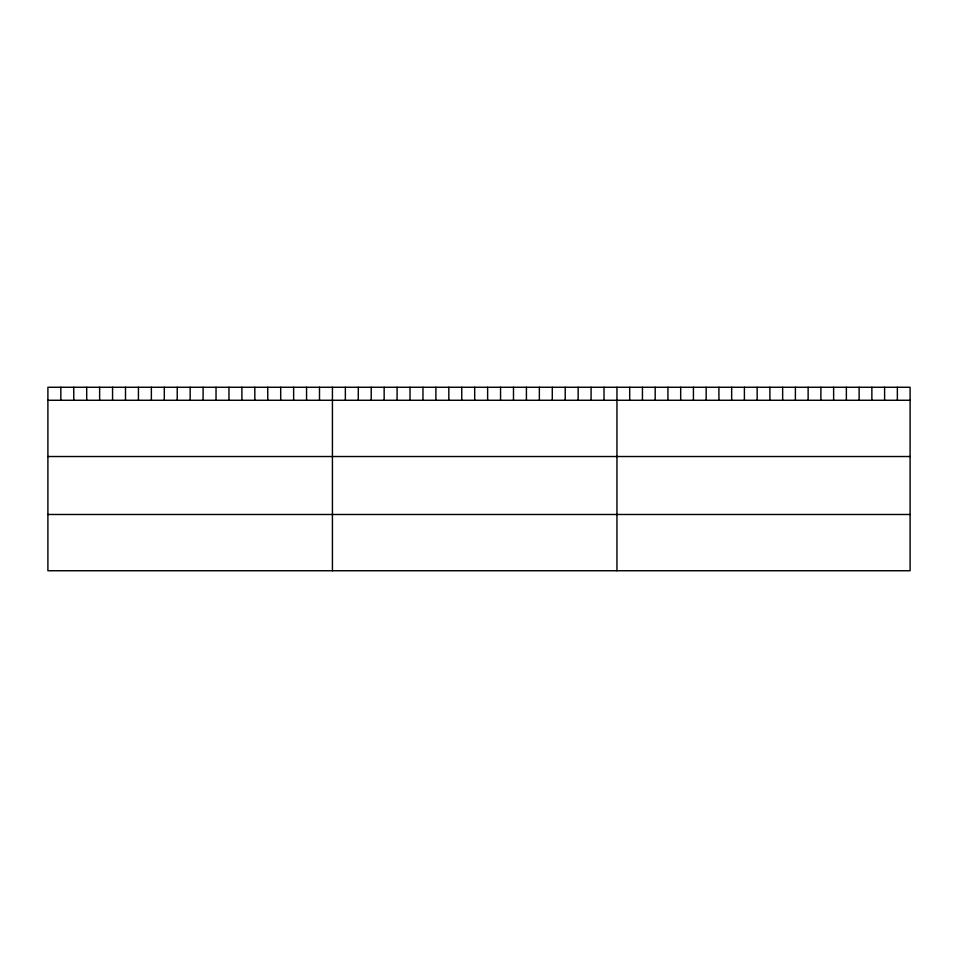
<?xml version="1.0" encoding="UTF-8"?>
<svg xmlns="http://www.w3.org/2000/svg" width="958" height="958" viewBox="0 0 958 958"><rect width="100%" height="100%" fill="white"/><g stroke="black" fill="none" stroke-linecap="round" stroke-linejoin="round"><path stroke-width="1.44" d="M910.1 400.264L910.1 570.74L47.9 570.74L47.9 387.26L910.1 387.26L910.1 400.264L47.9 400.264M47.9 456.523L910.1 456.523M47.9 514.482L910.1 514.482M897.359 387.26L897.359 400.264M884.605 387.26L884.605 400.264M871.864 387.26L871.864 400.264M859.122 387.26L859.122 400.264M846.369 387.26L846.369 400.264M833.628 387.26L833.628 400.264M820.886 387.26L820.886 400.264M808.133 387.26L808.133 400.264M795.391 387.26L795.391 400.264M782.65 387.26L782.65 400.264M769.897 387.26L769.897 400.264M757.155 387.26L757.155 400.264M744.402 387.26L744.402 400.264M731.661 387.26L731.661 400.264M718.919 387.26L718.919 400.264M706.166 387.26L706.166 400.264M693.424 387.26L693.424 400.264M680.683 387.26L680.683 400.264M667.93 387.26L667.93 400.264M655.188 387.26L655.188 400.264M642.447 387.26L642.447 400.264M629.693 387.26L629.693 400.264M616.952 387.26L616.952 570.74M604.019 387.26L604.019 400.264M591.086 387.26L591.086 400.264M578.153 387.26L578.153 400.264M565.22 387.26L565.22 400.264M552.287 387.26L552.287 400.264M539.354 387.26L539.354 400.264M526.421 387.26L526.421 400.264M513.488 387.26L513.488 400.264M500.555 387.26L500.555 400.264M487.622 387.26L487.622 400.264M474.689 387.26L474.689 400.264M461.756 387.26L461.756 400.264M448.823 387.26L448.823 400.264M435.89 387.26L435.89 400.264M422.957 387.26L422.957 400.264M410.024 387.26L410.024 400.264M397.091 387.26L397.091 400.264M384.158 387.26L384.158 400.264M371.225 387.26L371.225 400.264M358.292 387.26L358.292 400.264M345.359 387.26L345.359 400.264M332.426 387.26L332.426 570.74M319.493 387.26L319.493 400.264M306.56 387.26L306.56 400.264M293.627 387.26L293.627 400.264M280.694 387.26L280.694 400.264M267.761 387.26L267.761 400.264M254.828 387.26L254.828 400.264M241.895 387.26L241.895 400.264M228.962 387.26L228.962 400.264M216.029 387.26L216.029 400.264M203.096 387.26L203.096 400.264M190.163 387.26L190.163 400.264M177.23 387.26L177.23 400.264M164.297 387.26L164.297 400.264M151.364 387.26L151.364 400.264M138.431 387.26L138.431 400.264M125.498 387.26L125.498 400.264M112.565 387.26L112.565 400.264M99.632 387.26L99.632 400.264M86.699 387.26L86.699 400.264M73.766 387.26L73.766 400.264M60.833 387.26L60.833 400.264"/></g></svg>
